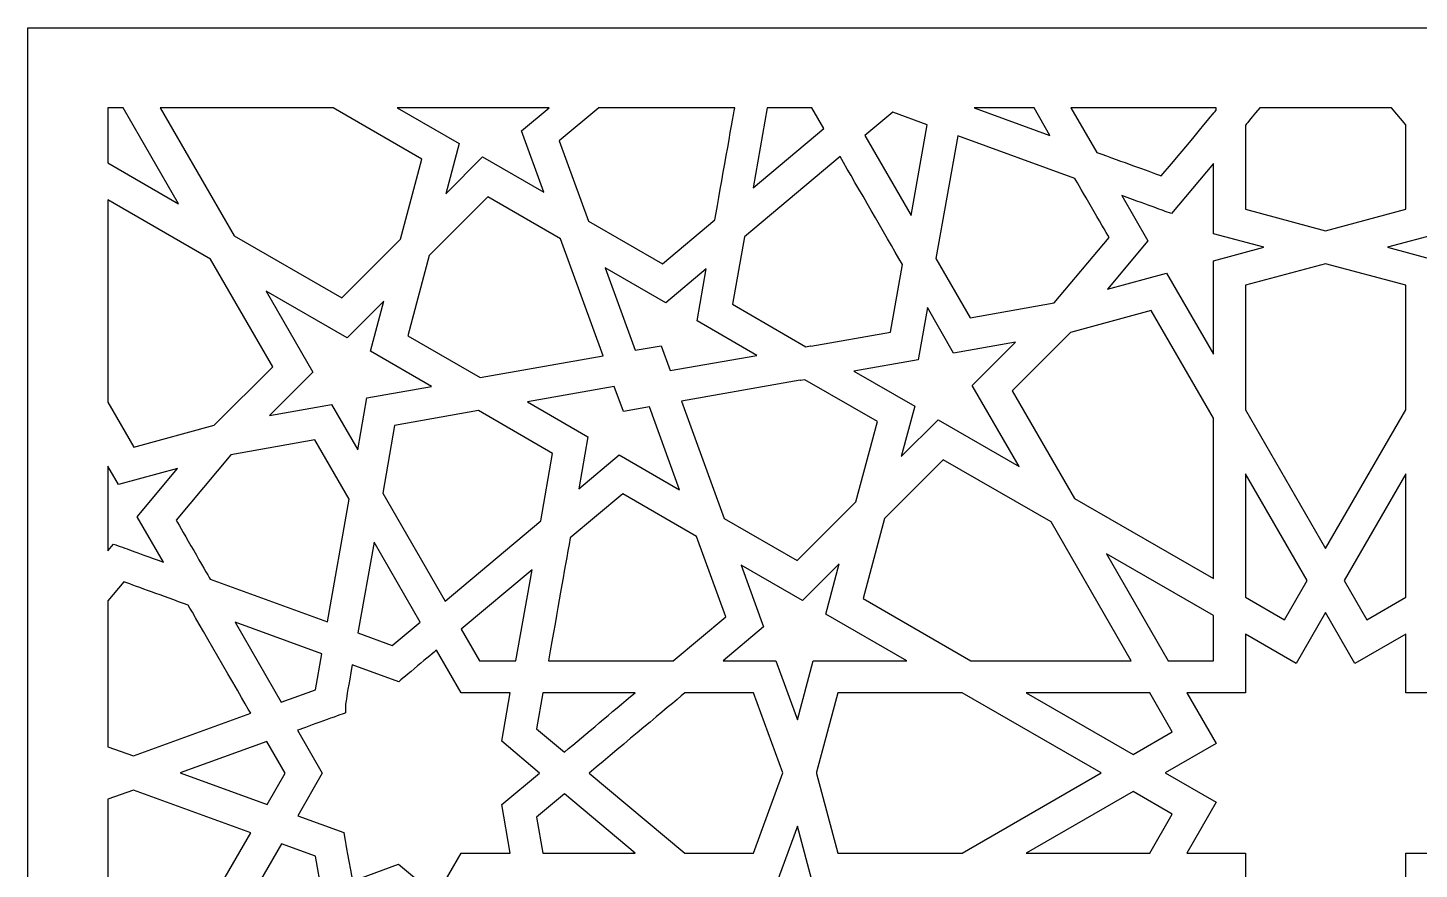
# Model space of a CAD drawing. Header units: millimetres. Extents: x -140 to 140, y -100 to 100.
# Drawn here: x -139.9 to -66.8, y 56 to 100.2 of the extents above; entities that cross this region are included whole.
import ezdxf

# ---------------------------------------------------------------- set-up
doc = ezdxf.new("R2010")
doc.units = ezdxf.units.MM
doc.header["$MEASUREMENT"] = 0
doc.layers.add('layer 1', color=7, linetype='Continuous')

msp = doc.modelspace()

# ---------------------------------------------------------------- linework, layer by layer
at = {"layer": 'layer 1', "color": 250}
for points, knots in [([(139.9702, 100.1536), (139.9702, 100.1536), (-139.8764, 100.1536), (-139.8764, 100.1536), (-139.8764, 100.1536), (-139.8764, 100.1536), (-139.8764, -99.8361), (-139.8764, -99.8361), (-139.8764, -99.8361), (-139.8764, -99.8361), (-98.0959, -99.8361), (-98.0959, -99.8361), (-98.0959, -99.8361), (-98.0959, -74.8269), (-98.6187, -74.0488), (-96.1485, -69.5582), (-96.1485, -69.5582), (-93.4787, -64.7051), (-88.4806, -61.3664), (-81.7478, -61.3664), (-81.7478, -61.3664), (-106.4026, -42.1954), (-103.5897, -3.5754), (-69.9403, 19.4906), (-69.9403, 19.4906), (-46.2943, 35.7001), (-11.4759, 43.137), (0.0469, 72.2761), (0.0469, 72.2761), (11.5556, 43.1821), (46.4287, 35.6733), (70.0377, 19.4889), (70.0377, 19.4889), (103.8267, -3.6759), (106.4394, -42.2398), (81.842, -61.3664), (81.842, -61.3664), (91.8654, -61.3664), (98.1897, -69.0139), (98.1897, -77.1568), (98.1897, -77.1568), (98.1897, -77.1568), (98.1897, -99.8361), (98.1897, -99.8361), (98.1897, -99.8361), (98.1897, -99.8361), (139.9702, -99.8361), (139.9702, -99.8361), (139.9702, -99.8361), (139.9702, -99.8361), (139.9702, 100.1536), (139.9702, 100.1536)], [0, 0, 0, 0, 0.0714286, 0.0714286, 0.0714286, 0.0714286, 0.1428571, 0.1428571, 0.1428571, 0.1428571, 0.2142857, 0.2142857, 0.2142857, 0.2142857, 0.2857143, 0.2857143, 0.2857143, 0.2857143, 0.3571429, 0.3571429, 0.3571429, 0.3571429, 0.4285714, 0.4285714, 0.4285714, 0.4285714, 0.5, 0.5, 0.5, 0.5, 0.5714286, 0.5714286, 0.5714286, 0.5714286, 0.6428571, 0.6428571, 0.6428571, 0.6428571, 0.7142857, 0.7142857, 0.7142857, 0.7142857, 0.7857143, 0.7857143, 0.7857143, 0.7857143, 0.8571429, 0.8571429, 0.8571429, 0.8571429, 1, 1, 1, 1]), ([(-135.6686, 93.0522), (-135.6686, 93.0522), (-135.6686, 95.9563), (-135.6686, 95.9563), (-135.6686, 95.9563), (-135.6686, 95.9563), (-134.8722, 95.9563), (-134.8722, 95.9563), (-134.8722, 95.9563), (-134.8722, 95.9563), (-131.9596, 90.9108), (-131.9596, 90.9108), (-131.9596, 90.9108), (-131.9596, 90.9108), (-135.6686, 93.0522), (-135.6686, 93.0522)], [0, 0, 0, 0, 0.2, 0.2, 0.2, 0.2, 0.4, 0.4, 0.4, 0.4, 0.6, 0.6, 0.6, 0.6, 1, 1, 1, 1]), ([(-120.3058, 89.0471), (-120.3058, 89.0471), (-123.3886, 85.9628), (-123.3886, 85.9628), (-123.3886, 85.9628), (-123.3886, 85.9628), (-129.0472, 89.2295), (-129.0472, 89.2295), (-129.0472, 89.2295), (-129.0472, 89.2295), (-132.9305, 95.9563), (-132.9305, 95.9563), (-132.9305, 95.9563), (-132.9305, 95.9563), (-123.846, 95.9563), (-123.846, 95.9563), (-123.846, 95.9563), (-123.846, 95.9563), (-119.1761, 93.26), (-119.1761, 93.26), (-119.1761, 93.26), (-119.1761, 93.26), (-120.3058, 89.0471), (-120.3058, 89.0471)], [0, 0, 0, 0, 0.1428571, 0.1428571, 0.1428571, 0.1428571, 0.2857143, 0.2857143, 0.2857143, 0.2857143, 0.4285714, 0.4285714, 0.4285714, 0.4285714, 0.5714286, 0.5714286, 0.5714286, 0.5714286, 0.7142857, 0.7142857, 0.7142857, 0.7142857, 1, 1, 1, 1]), ([(-113.9463, 94.7434), (-113.9463, 94.7434), (-112.7744, 91.5208), (-112.7744, 91.5208), (-112.7744, 91.5208), (-112.7744, 91.5208), (-115.9876, 93.3757), (-115.9876, 93.3757), (-115.9876, 93.3757), (-115.9876, 93.3757), (-117.923, 91.4393), (-117.923, 91.4393), (-117.923, 91.4393), (-117.923, 91.4393), (-117.2173, 94.0707), (-117.2173, 94.0707), (-117.2173, 94.0707), (-117.2173, 94.0707), (-120.4826, 95.9563), (-120.4826, 95.9563), (-120.4826, 95.9563), (-120.4826, 95.9563), (-112.501, 95.9563), (-112.501, 95.9563), (-112.501, 95.9563), (-112.501, 95.9563), (-113.9463, 94.7434), (-113.9463, 94.7434)], [0, 0, 0, 0, 0.125, 0.125, 0.125, 0.125, 0.25, 0.25, 0.25, 0.25, 0.375, 0.375, 0.375, 0.375, 0.5, 0.5, 0.5, 0.5, 0.625, 0.625, 0.625, 0.625, 0.75, 0.75, 0.75, 0.75, 1, 1, 1, 1]), ([(-103.7876, 90.0726), (-103.7876, 90.0726), (-106.5469, 87.7574), (-106.5469, 87.7574), (-106.5469, 87.7574), (-106.5469, 87.7574), (-110.4315, 89.9972), (-110.4315, 89.9972), (-110.4315, 89.9972), (-110.4315, 89.9972), (-111.9637, 94.2114), (-111.9637, 94.2114), (-111.9637, 94.2114), (-111.9637, 94.2114), (-109.8846, 95.9563), (-109.8846, 95.9563), (-109.8846, 95.9563), (-109.8846, 95.9563), (-102.749, 95.9563), (-102.749, 95.9563), (-102.749, 95.9563), (-102.8735, 95.2497), (-103.4592, 91.9247), (-103.7876, 90.0726)], [0, 0, 0, 0, 0.1428571, 0.1428571, 0.1428571, 0.1428571, 0.2857143, 0.2857143, 0.2857143, 0.2857143, 0.4285714, 0.4285714, 0.4285714, 0.4285714, 0.5714286, 0.5714286, 0.5714286, 0.5714286, 0.7142857, 0.7142857, 0.7142857, 0.7142857, 1, 1, 1, 1]), ([(-101.7824, 91.7554), (-101.7824, 91.7554), (-101.0416, 95.9563), (-101.0416, 95.9563), (-101.0416, 95.9563), (-101.0416, 95.9563), (-98.6949, 95.9563), (-98.6949, 95.9563), (-98.6949, 95.9563), (-98.6949, 95.9563), (-98.0684, 94.8715), (-98.0684, 94.8715), (-98.0684, 94.8715), (-98.0684, 94.8715), (-101.7824, 91.7554), (-101.7824, 91.7554)], [0, 0, 0, 0, 0.2, 0.2, 0.2, 0.2, 0.4, 0.4, 0.4, 0.4, 0.6, 0.6, 0.6, 0.6, 1, 1, 1, 1]), ([(-90.1774, 95.9563), (-90.1774, 95.9563), (-87.0268, 95.9563), (-87.0268, 95.9563), (-87.0268, 95.9563), (-87.0268, 95.9563), (-86.1889, 94.5049), (-86.1889, 94.5049), (-86.1889, 94.5049), (-86.1889, 94.5049), (-90.1774, 95.9563), (-90.1774, 95.9563)], [0, 0, 0, 0, 0.25, 0.25, 0.25, 0.25, 0.5, 0.5, 0.5, 0.5, 1, 1, 1, 1]), ([(-80.3416, 92.3763), (-81.1195, 92.6589), (-82.3281, 93.0995), (-83.7311, 93.611), (-83.7311, 93.611), (-83.7311, 93.611), (-85.0851, 95.9563), (-85.0851, 95.9563), (-85.0851, 95.9563), (-85.0851, 95.9563), (-77.4587, 95.9563), (-77.4587, 95.9563), (-77.4587, 95.9563), (-77.4587, 95.9563), (-77.4587, 95.8423), (-77.4587, 95.8423), (-77.4587, 95.8423), (-77.4587, 95.8423), (-77.324, 95.9721), (-80.3416, 92.3763)], [0, 0, 0, 0, 0.1666667, 0.1666667, 0.1666667, 0.1666667, 0.3333333, 0.3333333, 0.3333333, 0.3333333, 0.5, 0.5, 0.5, 0.5, 0.6666667, 0.6666667, 0.6666667, 0.6666667, 1, 1, 1, 1]), ([(-75.9241, 90.6237), (-75.9241, 90.6237), (-75.9241, 95.0246), (-75.9241, 95.0246), (-75.9241, 95.0246), (-75.9241, 95.0246), (-75.8437, 95.1505), (-75.1681, 95.9563), (-75.1681, 95.9563), (-75.1681, 95.9563), (-68.2551, 95.9563), (-68.2551, 95.9563), (-68.2551, 95.9563), (-68.2551, 95.9563), (-67.4991, 95.0486), (-67.4991, 95.0486), (-67.4991, 95.0486), (-67.4991, 95.0486), (-67.4991, 90.6237), (-67.4991, 90.6237), (-67.4991, 90.6237), (-67.4991, 90.6237), (-71.7116, 89.4955), (-71.7116, 89.4955), (-71.7116, 89.4955), (-71.7116, 89.4955), (-75.9241, 90.6237), (-75.9241, 90.6237)], [0, 0, 0, 0, 0.125, 0.125, 0.125, 0.125, 0.25, 0.25, 0.25, 0.25, 0.375, 0.375, 0.375, 0.375, 0.5, 0.5, 0.5, 0.5, 0.625, 0.625, 0.625, 0.625, 0.75, 0.75, 0.75, 0.75, 1, 1, 1, 1]), ([(-95.9065, 94.4901), (-95.9065, 94.4901), (-94.4414, 95.7192), (-94.4414, 95.7192), (-94.4414, 95.7192), (-94.4414, 95.7192), (-92.6419, 95.0634), (-92.6419, 95.0634), (-92.6419, 95.0634), (-92.6419, 95.0634), (-93.484, 90.2935), (-93.484, 90.2935), (-93.484, 90.2935), (-93.484, 90.2935), (-95.9065, 94.4901), (-95.9065, 94.4901)], [0, 0, 0, 0, 0.2, 0.2, 0.2, 0.2, 0.4, 0.4, 0.4, 0.4, 0.6, 0.6, 0.6, 0.6, 1, 1, 1, 1]), ([(-85.9681, 85.7), (-85.9681, 85.7), (-90.3831, 84.9221), (-90.3831, 84.9221), (-90.3831, 84.9221), (-90.3831, 84.9221), (-92.1763, 88.029), (-92.1763, 88.029), (-92.1763, 88.029), (-92.1763, 88.029), (-91.0371, 94.4795), (-91.0371, 94.4795), (-91.0371, 94.4795), (-91.0371, 94.4795), (-84.8794, 92.2387), (-84.8794, 92.2387), (-84.8794, 92.2387), (-84.6409, 91.827), (-83.4009, 89.6779), (-83.0876, 89.1346), (-83.0876, 89.1346), (-83.0876, 89.1346), (-85.9681, 85.7), (-85.9681, 85.7)], [0, 0, 0, 0, 0.1428571, 0.1428571, 0.1428571, 0.1428571, 0.2857143, 0.2857143, 0.2857143, 0.2857143, 0.4285714, 0.4285714, 0.4285714, 0.4285714, 0.5714286, 0.5714286, 0.5714286, 0.5714286, 0.7142857, 0.7142857, 0.7142857, 0.7142857, 1, 1, 1, 1]), ([(-94.5649, 84.1654), (-94.5649, 84.1654), (-98.7534, 83.4256), (-98.7534, 83.4256), (-98.7534, 83.4256), (-98.7534, 83.4256), (-98.7806, 83.4415), (-98.7806, 83.4415), (-98.7806, 83.4415), (-98.7806, 83.4415), (-99.0071, 83.4016), (-99.0071, 83.4016), (-99.0071, 83.4016), (-99.0071, 83.4016), (-102.8619, 85.6294), (-102.8619, 85.6294), (-102.8619, 85.6294), (-102.8619, 85.6294), (-102.2375, 89.178), (-102.2375, 89.178), (-102.2375, 89.178), (-102.2375, 89.178), (-97.2143, 93.3926), (-97.2143, 93.3926), (-97.2143, 93.3926), (-96.2484, 91.7187), (-94.9032, 89.3868), (-93.9387, 87.7182), (-93.9387, 87.7182), (-93.9387, 87.7182), (-94.5649, 84.1654), (-94.5649, 84.1654)], [0, 0, 0, 0, 0.1111111, 0.1111111, 0.1111111, 0.1111111, 0.2222222, 0.2222222, 0.2222222, 0.2222222, 0.3333333, 0.3333333, 0.3333333, 0.3333333, 0.4444444, 0.4444444, 0.4444444, 0.4444444, 0.5555556, 0.5555556, 0.5555556, 0.5555556, 0.6666667, 0.6666667, 0.6666667, 0.6666667, 0.7777778, 0.7777778, 0.7777778, 0.7777778, 1, 1, 1, 1]), ([(-74.9621, 88.6252), (-74.9621, 88.6252), (-77.6058, 87.9172), (-77.6058, 87.9172), (-77.6058, 87.9172), (-77.6058, 87.9172), (-77.6058, 83.0054), (-77.6058, 83.0054), (-77.6058, 83.0054), (-77.6058, 83.0054), (-80.0615, 87.2596), (-80.0615, 87.2596), (-80.0615, 87.2596), (-80.0615, 87.2596), (-83.1631, 86.4277), (-83.1631, 86.4277), (-83.1631, 86.4277), (-83.1631, 86.4277), (-81.0429, 88.9561), (-81.0429, 88.9561), (-81.0429, 88.9561), (-81.0429, 88.9561), (-82.4205, 91.3434), (-82.4205, 91.3434), (-82.4205, 91.3434), (-80.7731, 90.7433), (-80.4118, 90.6131), (-79.8089, 90.3954), (-79.8089, 90.3954), (-79.8089, 90.3954), (-77.6058, 93.0208), (-77.6058, 93.0208), (-77.6058, 93.0208), (-77.6058, 93.0208), (-77.6058, 89.3332), (-77.6058, 89.3332), (-77.6058, 89.3332), (-77.6058, 89.3332), (-74.9621, 88.6252), (-74.9621, 88.6252)], [0, 0, 0, 0, 0.0909091, 0.0909091, 0.0909091, 0.0909091, 0.1818182, 0.1818182, 0.1818182, 0.1818182, 0.2727273, 0.2727273, 0.2727273, 0.2727273, 0.3636364, 0.3636364, 0.3636364, 0.3636364, 0.4545455, 0.4545455, 0.4545455, 0.4545455, 0.5454545, 0.5454545, 0.5454545, 0.5454545, 0.6363636, 0.6363636, 0.6363636, 0.6363636, 0.7272727, 0.7272727, 0.7272727, 0.7272727, 0.8181818, 0.8181818, 0.8181818, 0.8181818, 1, 1, 1, 1]), ([(-65.8178, 89.3332), (-65.8178, 89.3332), (-65.8178, 93.0448), (-65.8178, 93.0448), (-65.8178, 93.0448), (-65.8178, 93.0448), (-63.6136, 90.418), (-63.6136, 90.418), (-63.6136, 90.418), (-63.6136, 90.418), (-60.984, 91.3751), (-60.984, 91.3751), (-60.984, 91.3751), (-60.984, 91.3751), (-62.3806, 88.9561), (-62.3806, 88.9561), (-62.3806, 88.9561), (-62.3806, 88.9561), (-60.2605, 86.4277), (-60.2605, 86.4277), (-60.2605, 86.4277), (-60.2605, 86.4277), (-63.3617, 87.2596), (-63.3617, 87.2596), (-63.3617, 87.2596), (-63.3617, 87.2596), (-65.8178, 83.0051), (-65.8178, 83.0051), (-65.8178, 83.0051), (-65.8178, 83.0051), (-65.8178, 87.9172), (-65.8178, 87.9172), (-65.8178, 87.9172), (-65.8178, 87.9172), (-68.4615, 88.6252), (-68.4615, 88.6252), (-68.4615, 88.6252), (-68.4615, 88.6252), (-65.8178, 89.3332), (-65.8178, 89.3332)], [0, 0, 0, 0, 0.0909091, 0.0909091, 0.0909091, 0.0909091, 0.1818182, 0.1818182, 0.1818182, 0.1818182, 0.2727273, 0.2727273, 0.2727273, 0.2727273, 0.3636364, 0.3636364, 0.3636364, 0.3636364, 0.4545455, 0.4545455, 0.4545455, 0.4545455, 0.5454545, 0.5454545, 0.5454545, 0.5454545, 0.6363636, 0.6363636, 0.6363636, 0.6363636, 0.7272727, 0.7272727, 0.7272727, 0.7272727, 0.8181818, 0.8181818, 0.8181818, 0.8181818, 1, 1, 1, 1]), ([(-130.0813, 79.272), (-130.0813, 79.272), (-134.3087, 78.1272), (-134.3087, 78.1272), (-134.3087, 78.1272), (-134.3087, 78.1272), (-135.6686, 80.4827), (-135.6686, 80.4827), (-135.6686, 80.4827), (-135.6686, 80.4827), (-135.6686, 91.1105), (-135.6686, 91.1105), (-135.6686, 91.1105), (-135.6686, 91.1105), (-130.2784, 87.9987), (-130.2784, 87.9987), (-130.2784, 87.9987), (-130.2784, 87.9987), (-127.0113, 82.3398), (-127.0113, 82.3398), (-127.0113, 82.3398), (-127.0113, 82.3398), (-130.0813, 79.272), (-130.0813, 79.272)], [0, 0, 0, 0, 0.1428571, 0.1428571, 0.1428571, 0.1428571, 0.2857143, 0.2857143, 0.2857143, 0.2857143, 0.4285714, 0.4285714, 0.4285714, 0.4285714, 0.5714286, 0.5714286, 0.5714286, 0.5714286, 0.7142857, 0.7142857, 0.7142857, 0.7142857, 1, 1, 1, 1]), ([(-111.8974, 89.0725), (-111.8974, 89.0725), (-109.6567, 82.9148), (-109.6567, 82.9148), (-109.6567, 82.9148), (-109.6567, 82.9148), (-116.1099, 81.7764), (-116.1099, 81.7764), (-116.1099, 81.7764), (-116.1099, 81.7764), (-119.9232, 83.9777), (-119.9232, 83.9777), (-119.9232, 83.9777), (-119.9232, 83.9777), (-118.7939, 88.1902), (-118.7939, 88.1902), (-118.7939, 88.1902), (-118.7939, 88.1902), (-115.7106, 91.2742), (-115.7106, 91.2742), (-115.7106, 91.2742), (-115.7106, 91.2742), (-111.8974, 89.0725), (-111.8974, 89.0725)], [0, 0, 0, 0, 0.1428571, 0.1428571, 0.1428571, 0.1428571, 0.2857143, 0.2857143, 0.2857143, 0.2857143, 0.4285714, 0.4285714, 0.4285714, 0.4285714, 0.5714286, 0.5714286, 0.5714286, 0.5714286, 0.7142857, 0.7142857, 0.7142857, 0.7142857, 1, 1, 1, 1]), ([(-75.9241, 80.0926), (-75.9241, 80.0926), (-75.9241, 86.6267), (-75.9241, 86.6267), (-75.9241, 86.6267), (-75.9241, 86.6267), (-71.7116, 87.7549), (-71.7116, 87.7549), (-71.7116, 87.7549), (-71.7116, 87.7549), (-67.4991, 86.6267), (-67.4991, 86.6267), (-67.4991, 86.6267), (-67.4991, 86.6267), (-67.4991, 80.0926), (-67.4991, 80.0926), (-67.4991, 80.0926), (-67.4991, 80.0926), (-71.7116, 72.7954), (-71.7116, 72.7954), (-71.7116, 72.7954), (-71.7116, 72.7954), (-75.9241, 80.0926), (-75.9241, 80.0926)], [0, 0, 0, 0, 0.1428571, 0.1428571, 0.1428571, 0.1428571, 0.2857143, 0.2857143, 0.2857143, 0.2857143, 0.4285714, 0.4285714, 0.4285714, 0.4285714, 0.5714286, 0.5714286, 0.5714286, 0.5714286, 0.7142857, 0.7142857, 0.7142857, 0.7142857, 1, 1, 1, 1]), ([(-106.3675, 85.7127), (-106.3675, 85.7127), (-104.2406, 87.4974), (-104.2406, 87.4974), (-104.2406, 87.4974), (-104.2406, 87.4974), (-104.7217, 84.7619), (-104.7217, 84.7619), (-104.7217, 84.7619), (-104.7217, 84.7619), (-101.5824, 82.9476), (-101.5824, 82.9476), (-101.5824, 82.9476), (-101.5824, 82.9476), (-106.1302, 82.1461), (-106.1302, 82.1461), (-106.1302, 82.1461), (-106.1302, 82.1461), (-106.6055, 83.4535), (-106.6055, 83.4535), (-106.6055, 83.4535), (-106.6055, 83.4535), (-107.9754, 83.2115), (-107.9754, 83.2115), (-107.9754, 83.2115), (-107.9754, 83.2115), (-109.5543, 87.5503), (-109.5543, 87.5503), (-109.5543, 87.5503), (-109.5543, 87.5503), (-106.3675, 85.7127), (-106.3675, 85.7127)], [0, 0, 0, 0, 0.1111111, 0.1111111, 0.1111111, 0.1111111, 0.2222222, 0.2222222, 0.2222222, 0.2222222, 0.3333333, 0.3333333, 0.3333333, 0.3333333, 0.4444444, 0.4444444, 0.4444444, 0.4444444, 0.5555556, 0.5555556, 0.5555556, 0.5555556, 0.6666667, 0.6666667, 0.6666667, 0.6666667, 0.7777778, 0.7777778, 0.7777778, 0.7777778, 1, 1, 1, 1]), ([(-123.1113, 83.8609), (-123.1113, 83.8609), (-121.1763, 85.797), (-121.1763, 85.797), (-121.1763, 85.797), (-121.1763, 85.797), (-121.8817, 83.1667), (-121.8817, 83.1667), (-121.8817, 83.1667), (-121.8817, 83.1667), (-118.6714, 81.3135), (-118.6714, 81.3135), (-118.6714, 81.3135), (-118.6714, 81.3135), (-122.0639, 80.7142), (-122.0639, 80.7142), (-122.0639, 80.7142), (-122.0639, 80.7142), (-122.5466, 77.9762), (-122.5466, 77.9762), (-122.5466, 77.9762), (-122.5466, 77.9762), (-123.9272, 80.3667), (-123.9272, 80.3667), (-123.9272, 80.3667), (-123.9272, 80.3667), (-127.1805, 79.7934), (-127.1805, 79.7934), (-127.1805, 79.7934), (-127.1805, 79.7934), (-124.9097, 82.0625), (-124.9097, 82.0625), (-124.9097, 82.0625), (-124.9097, 82.0625), (-127.366, 86.3173), (-127.366, 86.3173), (-127.366, 86.3173), (-127.366, 86.3173), (-123.1113, 83.8609), (-123.1113, 83.8609)], [0, 0, 0, 0, 0.0909091, 0.0909091, 0.0909091, 0.0909091, 0.1818182, 0.1818182, 0.1818182, 0.1818182, 0.2727273, 0.2727273, 0.2727273, 0.2727273, 0.3636364, 0.3636364, 0.3636364, 0.3636364, 0.4545455, 0.4545455, 0.4545455, 0.4545455, 0.5454545, 0.5454545, 0.5454545, 0.5454545, 0.6363636, 0.6363636, 0.6363636, 0.6363636, 0.7272727, 0.7272727, 0.7272727, 0.7272727, 0.8181818, 0.8181818, 0.8181818, 0.8181818, 1, 1, 1, 1]), ([(-90.2716, 81.3657), (-90.2716, 81.3657), (-87.8156, 77.1109), (-87.8156, 77.1109), (-87.8156, 77.1109), (-87.8156, 77.1109), (-92.0701, 79.5673), (-92.0701, 79.5673), (-92.0701, 79.5673), (-92.0701, 79.5673), (-94.004, 77.6319), (-94.004, 77.6319), (-94.004, 77.6319), (-94.004, 77.6319), (-93.2953, 80.2746), (-93.2953, 80.2746), (-93.2953, 80.2746), (-93.2953, 80.2746), (-96.4886, 82.1179), (-96.4886, 82.1179), (-96.4886, 82.1179), (-96.4886, 82.1179), (-93.1132, 82.7141), (-93.1132, 82.7141), (-93.1132, 82.7141), (-93.1132, 82.7141), (-92.6306, 85.4523), (-92.6306, 85.4523), (-92.6306, 85.4523), (-92.6306, 85.4523), (-91.2502, 83.0615), (-91.2502, 83.0615), (-91.2502, 83.0615), (-91.2502, 83.0615), (-88.0018, 83.6341), (-88.0018, 83.6341), (-88.0018, 83.6341), (-88.0018, 83.6341), (-90.2716, 81.3657), (-90.2716, 81.3657)], [0, 0, 0, 0, 0.0909091, 0.0909091, 0.0909091, 0.0909091, 0.1818182, 0.1818182, 0.1818182, 0.1818182, 0.2727273, 0.2727273, 0.2727273, 0.2727273, 0.3636364, 0.3636364, 0.3636364, 0.3636364, 0.4545455, 0.4545455, 0.4545455, 0.4545455, 0.5454545, 0.5454545, 0.5454545, 0.5454545, 0.6363636, 0.6363636, 0.6363636, 0.6363636, 0.7272727, 0.7272727, 0.7272727, 0.7272727, 0.8181818, 0.8181818, 0.8181818, 0.8181818, 1, 1, 1, 1]), ([(-88.1701, 81.0885), (-88.1701, 81.0885), (-85.1027, 84.1537), (-85.1027, 84.1537), (-85.1027, 84.1537), (-85.1027, 84.1537), (-80.8729, 85.301), (-80.8729, 85.301), (-80.8729, 85.301), (-80.8729, 85.301), (-77.6058, 79.6421), (-77.6058, 79.6421), (-77.6058, 79.6421), (-77.6058, 79.6421), (-77.6058, 71.2167), (-77.6058, 71.2167), (-77.6058, 71.2167), (-77.6058, 71.2167), (-84.903, 75.4299), (-84.903, 75.4299), (-84.903, 75.4299), (-84.903, 75.4299), (-88.1701, 81.0885), (-88.1701, 81.0885)], [0, 0, 0, 0, 0.1428571, 0.1428571, 0.1428571, 0.1428571, 0.2857143, 0.2857143, 0.2857143, 0.2857143, 0.4285714, 0.4285714, 0.4285714, 0.4285714, 0.5714286, 0.5714286, 0.5714286, 0.5714286, 0.7142857, 0.7142857, 0.7142857, 0.7142857, 1, 1, 1, 1]), ([(-105.6422, 75.8892), (-105.6422, 75.8892), (-108.8096, 77.7155), (-108.8096, 77.7155), (-108.8096, 77.7155), (-108.8096, 77.7155), (-110.9368, 75.9305), (-110.9368, 75.9305), (-110.9368, 75.9305), (-110.9368, 75.9305), (-110.455, 78.6663), (-110.455, 78.6663), (-110.455, 78.6663), (-110.455, 78.6663), (-113.6369, 80.505), (-113.6369, 80.505), (-113.6369, 80.505), (-113.6369, 80.505), (-109.0731, 81.3104), (-109.0731, 81.3104), (-109.0731, 81.3104), (-109.0731, 81.3104), (-108.5974, 80.003), (-108.5974, 80.003), (-108.5974, 80.003), (-108.5974, 80.003), (-107.2279, 80.245), (-107.2279, 80.245), (-107.2279, 80.245), (-107.2279, 80.245), (-105.6422, 75.8892), (-105.6422, 75.8892)], [0, 0, 0, 0, 0.1111111, 0.1111111, 0.1111111, 0.1111111, 0.2222222, 0.2222222, 0.2222222, 0.2222222, 0.3333333, 0.3333333, 0.3333333, 0.3333333, 0.4444444, 0.4444444, 0.4444444, 0.4444444, 0.5555556, 0.5555556, 0.5555556, 0.5555556, 0.6666667, 0.6666667, 0.6666667, 0.6666667, 0.7777778, 0.7777778, 0.7777778, 0.7777778, 1, 1, 1, 1]), ([(-96.3835, 75.2514), (-96.3835, 75.2514), (-99.4668, 72.1671), (-99.4668, 72.1671), (-99.4668, 72.1671), (-99.4668, 72.1671), (-103.3025, 74.3814), (-103.3025, 74.3814), (-103.3025, 74.3814), (-103.3025, 74.3814), (-105.5463, 80.5413), (-105.5463, 80.5413), (-105.5463, 80.5413), (-105.5463, 80.5413), (-99.3182, 81.6391), (-99.3182, 81.6391), (-99.3182, 81.6391), (-99.3182, 81.6391), (-99.29, 81.6233), (-99.29, 81.6233), (-99.29, 81.6233), (-99.29, 81.6233), (-99.0639, 81.6631), (-99.0639, 81.6631), (-99.0639, 81.6631), (-99.0639, 81.6631), (-95.2539, 79.4636), (-95.2539, 79.4636), (-95.2539, 79.4636), (-95.2539, 79.4636), (-96.3835, 75.2514), (-96.3835, 75.2514)], [0, 0, 0, 0, 0.1111111, 0.1111111, 0.1111111, 0.1111111, 0.2222222, 0.2222222, 0.2222222, 0.2222222, 0.3333333, 0.3333333, 0.3333333, 0.3333333, 0.4444444, 0.4444444, 0.4444444, 0.4444444, 0.5555556, 0.5555556, 0.5555556, 0.5555556, 0.6666667, 0.6666667, 0.6666667, 0.6666667, 0.7777778, 0.7777778, 0.7777778, 0.7777778, 1, 1, 1, 1]), ([(-112.9396, 74.2502), (-112.9396, 74.2502), (-117.9626, 70.0356), (-117.9626, 70.0356), (-117.9626, 70.0356), (-117.9626, 70.0356), (-121.2383, 75.71), (-121.2383, 75.71), (-121.2383, 75.71), (-121.2383, 75.71), (-120.6123, 79.2628), (-120.6123, 79.2628), (-120.6123, 79.2628), (-120.6123, 79.2628), (-116.1977, 80.0428), (-116.1977, 80.0428), (-116.1977, 80.0428), (-116.1977, 80.0428), (-112.3151, 77.7992), (-112.3151, 77.7992), (-112.3151, 77.7992), (-112.3151, 77.7992), (-112.9396, 74.2502), (-112.9396, 74.2502)], [0, 0, 0, 0, 0.1428571, 0.1428571, 0.1428571, 0.1428571, 0.2857143, 0.2857143, 0.2857143, 0.2857143, 0.4285714, 0.4285714, 0.4285714, 0.4285714, 0.5714286, 0.5714286, 0.5714286, 0.5714286, 0.7142857, 0.7142857, 0.7142857, 0.7142857, 1, 1, 1, 1]), ([(-124.7942, 78.5065), (-124.7942, 78.5065), (-123.0008, 75.3992), (-123.0008, 75.3992), (-123.0008, 75.3992), (-123.0008, 75.3992), (-124.14, 68.949), (-124.14, 68.949), (-124.14, 68.949), (-124.14, 68.949), (-130.2979, 71.1892), (-130.2979, 71.1892), (-130.2979, 71.1892), (-130.5344, 71.5977), (-131.7774, 73.7521), (-132.0896, 74.2936), (-132.0896, 74.2936), (-132.0896, 74.2936), (-129.209, 77.7282), (-129.209, 77.7282), (-129.209, 77.7282), (-129.209, 77.7282), (-124.7942, 78.5065), (-124.7942, 78.5065)], [0, 0, 0, 0, 0.1428571, 0.1428571, 0.1428571, 0.1428571, 0.2857143, 0.2857143, 0.2857143, 0.2857143, 0.4285714, 0.4285714, 0.4285714, 0.4285714, 0.5714286, 0.5714286, 0.5714286, 0.5714286, 0.7142857, 0.7142857, 0.7142857, 0.7142857, 1, 1, 1, 1]), ([(-86.1346, 74.1987), (-86.1346, 74.1987), (-81.9214, 66.9011), (-81.9214, 66.9011), (-81.9214, 66.9011), (-81.9214, 66.9011), (-90.3464, 66.9011), (-90.3464, 66.9011), (-90.3464, 66.9011), (-90.3464, 66.9011), (-96.0057, 70.1682), (-96.0057, 70.1682), (-96.0057, 70.1682), (-96.0057, 70.1682), (-94.8757, 74.3811), (-94.8757, 74.3811), (-94.8757, 74.3811), (-94.8757, 74.3811), (-91.7931, 77.4658), (-91.7931, 77.4658), (-91.7931, 77.4658), (-91.7931, 77.4658), (-86.1346, 74.1987), (-86.1346, 74.1987)], [0, 0, 0, 0, 0.1428571, 0.1428571, 0.1428571, 0.1428571, 0.2857143, 0.2857143, 0.2857143, 0.2857143, 0.4285714, 0.4285714, 0.4285714, 0.4285714, 0.5714286, 0.5714286, 0.5714286, 0.5714286, 0.7142857, 0.7142857, 0.7142857, 0.7142857, 1, 1, 1, 1]), ([(-134.1342, 74.4725), (-134.1342, 74.4725), (-132.7565, 72.0849), (-132.7565, 72.0849), (-132.7565, 72.0849), (-134.2984, 72.6465), (-134.7243, 72.8006), (-135.3683, 73.0331), (-135.3683, 73.0331), (-135.3683, 73.0331), (-135.6686, 72.6751), (-135.6686, 72.6751), (-135.6686, 72.6751), (-135.6686, 72.6751), (-135.6686, 77.1194), (-135.6686, 77.1194), (-135.6686, 77.1194), (-135.6686, 77.1194), (-135.1198, 76.1686), (-135.1198, 76.1686), (-135.1198, 76.1686), (-135.1198, 76.1686), (-132.0129, 77.0019), (-132.0129, 77.0019), (-132.0129, 77.0019), (-132.0129, 77.0019), (-134.1342, 74.4725), (-134.1342, 74.4725)], [0, 0, 0, 0, 0.125, 0.125, 0.125, 0.125, 0.25, 0.25, 0.25, 0.25, 0.375, 0.375, 0.375, 0.375, 0.5, 0.5, 0.5, 0.5, 0.625, 0.625, 0.625, 0.625, 0.75, 0.75, 0.75, 0.75, 1, 1, 1, 1]), ([(-75.9241, 70.2462), (-75.9241, 70.2462), (-75.9241, 76.7292), (-75.9241, 76.7292), (-75.9241, 76.7292), (-75.9241, 76.7292), (-72.6825, 71.1137), (-72.6825, 71.1137), (-72.6825, 71.1137), (-72.6825, 71.1137), (-73.8689, 69.0601), (-73.8689, 69.0601), (-73.8689, 69.0601), (-73.8689, 69.0601), (-75.9241, 70.2462), (-75.9241, 70.2462)], [0, 0, 0, 0, 0.2, 0.2, 0.2, 0.2, 0.4, 0.4, 0.4, 0.4, 0.6, 0.6, 0.6, 0.6, 1, 1, 1, 1]), ([(-70.7408, 71.1137), (-70.7408, 71.1137), (-67.4991, 76.7288), (-67.4991, 76.7288), (-67.4991, 76.7288), (-67.4991, 76.7288), (-67.4991, 70.2462), (-67.4991, 70.2462), (-67.4991, 70.2462), (-67.4991, 70.2462), (-69.5547, 69.0601), (-69.5547, 69.0601), (-69.5547, 69.0601), (-69.5547, 69.0601), (-70.7408, 71.1137), (-70.7408, 71.1137)], [0, 0, 0, 0, 0.2, 0.2, 0.2, 0.2, 0.4, 0.4, 0.4, 0.4, 0.6, 0.6, 0.6, 0.6, 1, 1, 1, 1]), ([(-112.5287, 66.9011), (-112.0305, 69.7258), (-111.7136, 71.5275), (-111.3896, 73.3556), (-111.3896, 73.3556), (-111.3896, 73.3556), (-108.6301, 75.6712), (-108.6301, 75.6712), (-108.6301, 75.6712), (-108.6301, 75.6712), (-104.7477, 73.4318), (-104.7477, 73.4318), (-104.7477, 73.4318), (-104.7477, 73.4318), (-103.2136, 69.2164), (-103.2136, 69.2164), (-103.2136, 69.2164), (-103.2136, 69.2164), (-105.9732, 66.9011), (-105.9732, 66.9011), (-105.9732, 66.9011), (-105.9732, 66.9011), (-112.5287, 66.9011), (-112.5287, 66.9011)], [0, 0, 0, 0, 0.1428571, 0.1428571, 0.1428571, 0.1428571, 0.2857143, 0.2857143, 0.2857143, 0.2857143, 0.4285714, 0.4285714, 0.4285714, 0.4285714, 0.5714286, 0.5714286, 0.5714286, 0.5714286, 0.7142857, 0.7142857, 0.7142857, 0.7142857, 1, 1, 1, 1]), ([(-122.5351, 68.3645), (-122.5351, 68.3645), (-121.6929, 73.1347), (-121.6929, 73.1347), (-121.6929, 73.1347), (-121.6929, 73.1347), (-119.2707, 68.9381), (-119.2707, 68.9381), (-119.2707, 68.9381), (-119.2707, 68.9381), (-120.7357, 67.7094), (-120.7357, 67.7094), (-120.7357, 67.7094), (-120.7357, 67.7094), (-122.5351, 68.3645), (-122.5351, 68.3645)], [0, 0, 0, 0, 0.2, 0.2, 0.2, 0.2, 0.4, 0.4, 0.4, 0.4, 0.6, 0.6, 0.6, 0.6, 1, 1, 1, 1]), ([(-77.6058, 69.2753), (-77.6058, 69.2753), (-77.6058, 66.9011), (-77.6058, 66.9011), (-77.6058, 66.9011), (-77.6058, 66.9011), (-79.9797, 66.9011), (-79.9797, 66.9011), (-79.9797, 66.9011), (-79.9797, 66.9011), (-83.2221, 72.5174), (-83.2221, 72.5174), (-83.2221, 72.5174), (-83.2221, 72.5174), (-77.6058, 69.2753), (-77.6058, 69.2753)], [0, 0, 0, 0, 0.2, 0.2, 0.2, 0.2, 0.4, 0.4, 0.4, 0.4, 0.6, 0.6, 0.6, 0.6, 1, 1, 1, 1]), ([(-114.2363, 66.9011), (-114.2363, 66.9011), (-116.1525, 66.9011), (-116.1525, 66.9011), (-116.1525, 66.9011), (-116.1525, 66.9011), (-117.1091, 68.5567), (-117.1091, 68.5567), (-117.1091, 68.5567), (-117.1091, 68.5567), (-113.3946, 71.6732), (-113.3946, 71.6732), (-113.3946, 71.6732), (-113.3946, 71.6732), (-114.2363, 66.9011), (-114.2363, 66.9011)], [0, 0, 0, 0, 0.2, 0.2, 0.2, 0.2, 0.4, 0.4, 0.4, 0.4, 0.6, 0.6, 0.6, 0.6, 1, 1, 1, 1]), ([(-99.1902, 70.0656), (-99.1902, 70.0656), (-97.2552, 72.0005), (-97.2552, 72.0005), (-97.2552, 72.0005), (-97.2552, 72.0005), (-97.9643, 69.3572), (-97.9643, 69.3572), (-97.9643, 69.3572), (-97.9643, 69.3572), (-93.7098, 66.9011), (-93.7098, 66.9011), (-93.7098, 66.9011), (-93.7098, 66.9011), (-98.6219, 66.9011), (-98.6219, 66.9011), (-98.6219, 66.9011), (-98.6219, 66.9011), (-99.4519, 63.8002), (-99.4519, 63.8002), (-99.4519, 63.8002), (-99.4519, 63.8002), (-100.5815, 66.9011), (-100.5815, 66.9011), (-100.5815, 66.9011), (-100.5815, 66.9011), (-103.3572, 66.9011), (-103.3572, 66.9011), (-103.3572, 66.9011), (-103.3572, 66.9011), (-101.231, 68.6851), (-101.231, 68.6851), (-101.231, 68.6851), (-101.231, 68.6851), (-102.4089, 71.924), (-102.4089, 71.924), (-102.4089, 71.924), (-102.4089, 71.924), (-99.1902, 70.0656), (-99.1902, 70.0656)], [0, 0, 0, 0, 0.0909091, 0.0909091, 0.0909091, 0.0909091, 0.1818182, 0.1818182, 0.1818182, 0.1818182, 0.2727273, 0.2727273, 0.2727273, 0.2727273, 0.3636364, 0.3636364, 0.3636364, 0.3636364, 0.4545455, 0.4545455, 0.4545455, 0.4545455, 0.5454545, 0.5454545, 0.5454545, 0.5454545, 0.6363636, 0.6363636, 0.6363636, 0.6363636, 0.7272727, 0.7272727, 0.7272727, 0.7272727, 0.8181818, 0.8181818, 0.8181818, 0.8181818, 1, 1, 1, 1]), ([(-131.4467, 69.8172), (-131.1188, 69.2513), (-128.7296, 65.1122), (-128.1707, 64.1435), (-128.1707, 64.1435), (-128.1707, 64.1435), (-134.3313, 61.9019), (-134.3313, 61.9019), (-134.3313, 61.9019), (-134.3313, 61.9019), (-135.6686, 62.3884), (-135.6686, 62.3884), (-135.6686, 62.3884), (-135.6686, 62.3884), (-135.6686, 70.0589), (-135.6686, 70.0589), (-135.6686, 70.0589), (-135.6686, 70.0589), (-134.8354, 71.0519), (-134.8354, 71.0519), (-134.8354, 71.0519), (-134.0576, 70.7694), (-132.8492, 70.3287), (-131.4467, 69.8172)], [0, 0, 0, 0, 0.1428571, 0.1428571, 0.1428571, 0.1428571, 0.2857143, 0.2857143, 0.2857143, 0.2857143, 0.4285714, 0.4285714, 0.4285714, 0.4285714, 0.5714286, 0.5714286, 0.5714286, 0.5714286, 0.7142857, 0.7142857, 0.7142857, 0.7142857, 1, 1, 1, 1]), ([(-71.7116, 52.5819), (-71.7116, 52.5819), (-73.2529, 55.251), (-73.2529, 55.251), (-73.2529, 55.251), (-73.2529, 55.251), (-75.9241, 53.7094), (-75.9241, 53.7094), (-75.9241, 53.7094), (-75.9241, 53.7094), (-75.9241, 56.7944), (-75.9241, 56.7944), (-75.9241, 56.7944), (-75.9241, 56.7944), (-79.0092, 56.7944), (-79.0092, 56.7944), (-79.0092, 56.7944), (-79.0092, 56.7944), (-77.4675, 59.466), (-77.4675, 59.466), (-77.4675, 59.466), (-77.4675, 59.466), (-80.137, 61.0069), (-80.137, 61.0069), (-80.137, 61.0069), (-80.137, 61.0069), (-77.4675, 62.5482), (-77.4675, 62.5482), (-77.4675, 62.5482), (-77.4675, 62.5482), (-79.0092, 65.2198), (-79.0092, 65.2198), (-79.0092, 65.2198), (-79.0092, 65.2198), (-75.9241, 65.2198), (-75.9241, 65.2198), (-75.9241, 65.2198), (-75.9241, 65.2198), (-75.9241, 68.3048), (-75.9241, 68.3048), (-75.9241, 68.3048), (-75.9241, 68.3048), (-73.2529, 66.7632), (-73.2529, 66.7632), (-73.2529, 66.7632), (-73.2529, 66.7632), (-71.7116, 69.4323), (-71.7116, 69.4323), (-71.7116, 69.4323), (-71.7116, 69.4323), (-70.1703, 66.7632), (-70.1703, 66.7632), (-70.1703, 66.7632), (-70.1703, 66.7632), (-67.4991, 68.3048), (-67.4991, 68.3048), (-67.4991, 68.3048), (-67.4991, 68.3048), (-67.4991, 65.2198), (-67.4991, 65.2198), (-67.4991, 65.2198), (-67.4991, 65.2198), (-64.4141, 65.2198), (-64.4141, 65.2198), (-64.4141, 65.2198), (-64.4141, 65.2198), (-65.9557, 62.5482), (-65.9557, 62.5482), (-65.9557, 62.5482), (-65.9557, 62.5482), (-63.2862, 61.0069), (-63.2862, 61.0069), (-63.2862, 61.0069), (-63.2862, 61.0069), (-65.9557, 59.466), (-65.9557, 59.466), (-65.9557, 59.466), (-65.9557, 59.466), (-64.4141, 56.7944), (-64.4141, 56.7944), (-64.4141, 56.7944), (-64.4141, 56.7944), (-67.4991, 56.7944), (-67.4991, 56.7944), (-67.4991, 56.7944), (-67.4991, 56.7944), (-67.4991, 53.7094), (-67.4991, 53.7094), (-67.4991, 53.7094), (-67.4991, 53.7094), (-70.1703, 55.251), (-70.1703, 55.251), (-70.1703, 55.251), (-70.1703, 55.251), (-71.7116, 52.5819), (-71.7116, 52.5819)], [0, 0, 0, 0, 0.04, 0.04, 0.04, 0.04, 0.08, 0.08, 0.08, 0.08, 0.12, 0.12, 0.12, 0.12, 0.16, 0.16, 0.16, 0.16, 0.2, 0.2, 0.2, 0.2, 0.24, 0.24, 0.24, 0.24, 0.28, 0.28, 0.28, 0.28, 0.32, 0.32, 0.32, 0.32, 0.36, 0.36, 0.36, 0.36, 0.4, 0.4, 0.4, 0.4, 0.44, 0.44, 0.44, 0.44, 0.48, 0.48, 0.48, 0.48, 0.52, 0.52, 0.52, 0.52, 0.56, 0.56, 0.56, 0.56, 0.6, 0.6, 0.6, 0.6, 0.64, 0.64, 0.64, 0.64, 0.68, 0.68, 0.68, 0.68, 0.72, 0.72, 0.72, 0.72, 0.76, 0.76, 0.76, 0.76, 0.8, 0.8, 0.8, 0.8, 0.84, 0.84, 0.84, 0.84, 0.88, 0.88, 0.88, 0.88, 0.92, 0.92, 0.92, 0.92, 1, 1, 1, 1]), ([(-124.4366, 67.2673), (-124.4366, 67.2673), (-124.7693, 65.3796), (-124.7693, 65.3796), (-124.7693, 65.3796), (-124.7693, 65.3796), (-126.5658, 64.7273), (-126.5658, 64.7273), (-126.5658, 64.7273), (-126.5658, 64.7273), (-128.988, 68.9236), (-128.988, 68.9236), (-128.988, 68.9236), (-128.988, 68.9236), (-124.4366, 67.2673), (-124.4366, 67.2673)], [0, 0, 0, 0, 0.2, 0.2, 0.2, 0.2, 0.4, 0.4, 0.4, 0.4, 0.6, 0.6, 0.6, 0.6, 1, 1, 1, 1]), ([(-124.4119, 60.9942), (-124.4119, 60.9942), (-125.7122, 63.2481), (-125.7122, 63.2481), (-125.7122, 63.2481), (-125.1332, 63.4584), (-123.5006, 64.0514), (-123.1842, 64.1671), (-123.1842, 64.1671), (-123.1878, 64.7859), (-123.241, 64.3781), (-122.8321, 66.6831), (-122.8321, 66.6831), (-122.8321, 66.6831), (-120.3974, 65.7973), (-120.3974, 65.7973), (-120.3974, 65.7973), (-120.2544, 65.9187), (-118.5612, 67.3386), (-118.4168, 67.4596), (-118.4168, 67.4596), (-118.4168, 67.4596), (-117.1229, 65.2198), (-117.1229, 65.2198), (-117.1229, 65.2198), (-117.1229, 65.2198), (-114.5339, 65.2198), (-114.5339, 65.2198), (-114.5339, 65.2198), (-114.5339, 65.2198), (-114.9845, 62.672), (-114.9845, 62.672), (-114.9845, 62.672), (-114.9845, 62.672), (-113.0011, 61.0059), (-113.0011, 61.0059), (-113.0011, 61.0059), (-113.0011, 61.0059), (-114.9842, 59.3432), (-114.9842, 59.3432), (-114.9842, 59.3432), (-114.9842, 59.3432), (-114.5348, 56.7944), (-114.5348, 56.7944), (-114.5348, 56.7944), (-114.5348, 56.7944), (-117.1076, 56.7944), (-117.1076, 56.7944), (-117.1076, 56.7944), (-117.1076, 56.7944), (-118.4066, 54.5451), (-118.4066, 54.5451), (-118.4066, 54.5451), (-118.4066, 54.5451), (-120.3988, 56.2144), (-120.3988, 56.2144), (-120.3988, 56.2144), (-120.3988, 56.2144), (-122.8313, 55.3304), (-122.8313, 55.3304), (-122.8313, 55.3304), (-123.1416, 57.0953), (-123.167, 57.2329), (-123.2819, 57.8817), (-123.2819, 57.8817), (-123.2819, 57.8817), (-125.7007, 58.7611), (-125.7007, 58.7611), (-125.7007, 58.7611), (-125.7007, 58.7611), (-124.4119, 60.9942), (-124.4119, 60.9942)], [0, 0, 0, 0, 0.0526316, 0.0526316, 0.0526316, 0.0526316, 0.1052632, 0.1052632, 0.1052632, 0.1052632, 0.1578947, 0.1578947, 0.1578947, 0.1578947, 0.2105263, 0.2105263, 0.2105263, 0.2105263, 0.2631579, 0.2631579, 0.2631579, 0.2631579, 0.3157895, 0.3157895, 0.3157895, 0.3157895, 0.3684211, 0.3684211, 0.3684211, 0.3684211, 0.4210526, 0.4210526, 0.4210526, 0.4210526, 0.4736842, 0.4736842, 0.4736842, 0.4736842, 0.5263158, 0.5263158, 0.5263158, 0.5263158, 0.5789474, 0.5789474, 0.5789474, 0.5789474, 0.6315789, 0.6315789, 0.6315789, 0.6315789, 0.6842105, 0.6842105, 0.6842105, 0.6842105, 0.7368421, 0.7368421, 0.7368421, 0.7368421, 0.7894737, 0.7894737, 0.7894737, 0.7894737, 0.8421053, 0.8421053, 0.8421053, 0.8421053, 0.8947368, 0.8947368, 0.8947368, 0.8947368, 1, 1, 1, 1]), ([(-111.6928, 62.103), (-111.6928, 62.103), (-113.1596, 63.3349), (-113.1596, 63.3349), (-113.1596, 63.3349), (-113.1596, 63.3349), (-112.8259, 65.2198), (-112.8259, 65.2198), (-112.8259, 65.2198), (-112.8259, 65.2198), (-107.9788, 65.2198), (-107.9788, 65.2198), (-107.9788, 65.2198), (-109.2298, 64.1706), (-110.5289, 63.0809), (-111.6928, 62.103)], [0, 0, 0, 0, 0.2, 0.2, 0.2, 0.2, 0.4, 0.4, 0.4, 0.4, 0.6, 0.6, 0.6, 0.6, 1, 1, 1, 1]), ([(-101.7588, 56.7944), (-101.7588, 56.7944), (-105.3634, 56.7944), (-105.3634, 56.7944), (-105.3634, 56.7944), (-105.3634, 56.7944), (-110.3849, 61.0059), (-110.3849, 61.0059), (-110.3849, 61.0059), (-108.4746, 62.61), (-106.3359, 64.4024), (-105.3614, 65.2198), (-105.3614, 65.2198), (-105.3614, 65.2198), (-101.7588, 65.2198), (-101.7588, 65.2198), (-101.7588, 65.2198), (-101.7588, 65.2198), (-100.2245, 61.0069), (-100.2245, 61.0069), (-100.2245, 61.0069), (-100.2245, 61.0069), (-101.7588, 56.7944), (-101.7588, 56.7944)], [0, 0, 0, 0, 0.1428571, 0.1428571, 0.1428571, 0.1428571, 0.2857143, 0.2857143, 0.2857143, 0.2857143, 0.4285714, 0.4285714, 0.4285714, 0.4285714, 0.5714286, 0.5714286, 0.5714286, 0.5714286, 0.7142857, 0.7142857, 0.7142857, 0.7142857, 1, 1, 1, 1]), ([(-97.331, 56.7944), (-97.331, 56.7944), (-98.4532, 60.9836), (-98.4532, 60.9836), (-98.4532, 60.9836), (-98.4532, 60.9836), (-98.4462, 61.0366), (-98.4462, 61.0366), (-98.4462, 61.0366), (-98.4462, 61.0366), (-98.4494, 61.0454), (-98.4494, 61.0454), (-98.4494, 61.0454), (-98.4494, 61.0454), (-97.331, 65.2198), (-97.331, 65.2198), (-97.331, 65.2198), (-97.331, 65.2198), (-90.7969, 65.2198), (-90.7969, 65.2198), (-90.7969, 65.2198), (-90.7969, 65.2198), (-83.5, 61.0069), (-83.5, 61.0069), (-83.5, 61.0069), (-83.5, 61.0069), (-90.7969, 56.7944), (-90.7969, 56.7944), (-90.7969, 56.7944), (-90.7969, 56.7944), (-97.331, 56.7944), (-97.331, 56.7944)], [0, 0, 0, 0, 0.1111111, 0.1111111, 0.1111111, 0.1111111, 0.2222222, 0.2222222, 0.2222222, 0.2222222, 0.3333333, 0.3333333, 0.3333333, 0.3333333, 0.4444444, 0.4444444, 0.4444444, 0.4444444, 0.5555556, 0.5555556, 0.5555556, 0.5555556, 0.6666667, 0.6666667, 0.6666667, 0.6666667, 0.7777778, 0.7777778, 0.7777778, 0.7777778, 1, 1, 1, 1]), ([(-81.8183, 61.9778), (-81.8183, 61.9778), (-87.4335, 65.2198), (-87.4335, 65.2198), (-87.4335, 65.2198), (-87.4335, 65.2198), (-80.9509, 65.2198), (-80.9509, 65.2198), (-80.9509, 65.2198), (-80.9509, 65.2198), (-79.7648, 63.1638), (-79.7648, 63.1638), (-79.7648, 63.1638), (-79.7648, 63.1638), (-81.8183, 61.9778), (-81.8183, 61.9778)], [0, 0, 0, 0, 0.2, 0.2, 0.2, 0.2, 0.4, 0.4, 0.4, 0.4, 0.6, 0.6, 0.6, 0.6, 1, 1, 1, 1]), ([(-127.3169, 62.6646), (-127.3169, 62.6646), (-126.3532, 60.9942), (-126.3532, 60.9942), (-126.3532, 60.9942), (-126.3532, 60.9942), (-127.3055, 59.345), (-127.3055, 59.345), (-127.3055, 59.345), (-127.3055, 59.345), (-131.8719, 61.0069), (-131.8719, 61.0069), (-131.8719, 61.0069), (-131.8719, 61.0069), (-127.3169, 62.6646), (-127.3169, 62.6646)], [0, 0, 0, 0, 0.2, 0.2, 0.2, 0.2, 0.4, 0.4, 0.4, 0.4, 0.6, 0.6, 0.6, 0.6, 1, 1, 1, 1]), ([(-131.431, 52.2009), (-131.431, 52.2009), (-134.8361, 50.9609), (-134.8361, 50.9609), (-134.8361, 50.9609), (-134.8361, 50.9609), (-135.6686, 51.9529), (-135.6686, 51.9529), (-135.6686, 51.9529), (-135.6686, 51.9529), (-135.6686, 59.6244), (-135.6686, 59.6244), (-135.6686, 59.6244), (-135.6686, 59.6244), (-134.3305, 60.1123), (-134.3305, 60.1123), (-134.3305, 60.1123), (-134.3305, 60.1123), (-128.159, 57.8676), (-128.159, 57.8676), (-128.159, 57.8676), (-128.159, 57.8676), (-131.431, 52.2009), (-131.431, 52.2009)], [0, 0, 0, 0, 0.1428571, 0.1428571, 0.1428571, 0.1428571, 0.2857143, 0.2857143, 0.2857143, 0.2857143, 0.4285714, 0.4285714, 0.4285714, 0.4285714, 0.5714286, 0.5714286, 0.5714286, 0.5714286, 0.7142857, 0.7142857, 0.7142857, 0.7142857, 1, 1, 1, 1]), ([(-87.4335, 56.7944), (-87.4335, 56.7944), (-81.8183, 60.0364), (-81.8183, 60.0364), (-81.8183, 60.0364), (-81.8183, 60.0364), (-79.7648, 58.8504), (-79.7648, 58.8504), (-79.7648, 58.8504), (-79.7648, 58.8504), (-80.9509, 56.7944), (-80.9509, 56.7944), (-80.9509, 56.7944), (-80.9509, 56.7944), (-87.4335, 56.7944), (-87.4335, 56.7944)], [0, 0, 0, 0, 0.2, 0.2, 0.2, 0.2, 0.4, 0.4, 0.4, 0.4, 0.6, 0.6, 0.6, 0.6, 1, 1, 1, 1]), ([(-107.9805, 56.7944), (-107.9805, 56.7944), (-112.8274, 56.7944), (-112.8274, 56.7944), (-112.8274, 56.7944), (-112.8274, 56.7944), (-113.1597, 58.6786), (-113.1597, 58.6786), (-113.1597, 58.6786), (-113.1597, 58.6786), (-111.6929, 59.908), (-111.6929, 59.908), (-111.6929, 59.908), (-111.6929, 59.908), (-107.9805, 56.7944), (-107.9805, 56.7944)], [0, 0, 0, 0, 0.2, 0.2, 0.2, 0.2, 0.4, 0.4, 0.4, 0.4, 0.6, 0.6, 0.6, 0.6, 1, 1, 1, 1]), ([(-97.9643, 52.657), (-97.9643, 52.657), (-97.2457, 49.978), (-97.2457, 49.978), (-97.2457, 49.978), (-97.2457, 49.978), (-99.1916, 51.925), (-99.1916, 51.925), (-99.1916, 51.925), (-99.1916, 51.925), (-102.4181, 50.0627), (-102.4181, 50.0627), (-102.4181, 50.0627), (-102.4181, 50.0627), (-101.231, 53.327), (-101.231, 53.327), (-101.231, 53.327), (-101.231, 53.327), (-103.3597, 55.1131), (-103.3597, 55.1131), (-103.3597, 55.1131), (-103.3597, 55.1131), (-100.5815, 55.1131), (-100.5815, 55.1131), (-100.5815, 55.1131), (-100.5815, 55.1131), (-99.4519, 58.214), (-99.4519, 58.214), (-99.4519, 58.214), (-99.4519, 58.214), (-98.6219, 55.1131), (-98.6219, 55.1131), (-98.6219, 55.1131), (-98.6219, 55.1131), (-93.7098, 55.1131), (-93.7098, 55.1131), (-93.7098, 55.1131), (-93.7098, 55.1131), (-97.9643, 52.657), (-97.9643, 52.657)], [0, 0, 0, 0, 0.0909091, 0.0909091, 0.0909091, 0.0909091, 0.1818182, 0.1818182, 0.1818182, 0.1818182, 0.2727273, 0.2727273, 0.2727273, 0.2727273, 0.3636364, 0.3636364, 0.3636364, 0.3636364, 0.4545455, 0.4545455, 0.4545455, 0.4545455, 0.5454545, 0.5454545, 0.5454545, 0.5454545, 0.6363636, 0.6363636, 0.6363636, 0.6363636, 0.7272727, 0.7272727, 0.7272727, 0.7272727, 0.8181818, 0.8181818, 0.8181818, 0.8181818, 1, 1, 1, 1]), ([(-124.7683, 56.6328), (-124.7683, 56.6328), (-124.436, 54.7465), (-124.436, 54.7465), (-124.436, 54.7465), (-124.436, 54.7465), (-128.9721, 53.0955), (-128.9721, 53.0955), (-128.9721, 53.0955), (-128.9721, 53.0955), (-126.5551, 57.2823), (-126.5551, 57.2823), (-126.5551, 57.2823), (-126.5551, 57.2823), (-124.7683, 56.6328), (-124.7683, 56.6328)], [0, 0, 0, 0, 0.2, 0.2, 0.2, 0.2, 0.4, 0.4, 0.4, 0.4, 0.6, 0.6, 0.6, 0.6, 1, 1, 1, 1])]:
    msp.add_open_spline(points, degree=3, knots=knots, dxfattribs=at)

doc.saveas('drawing.dxf')
